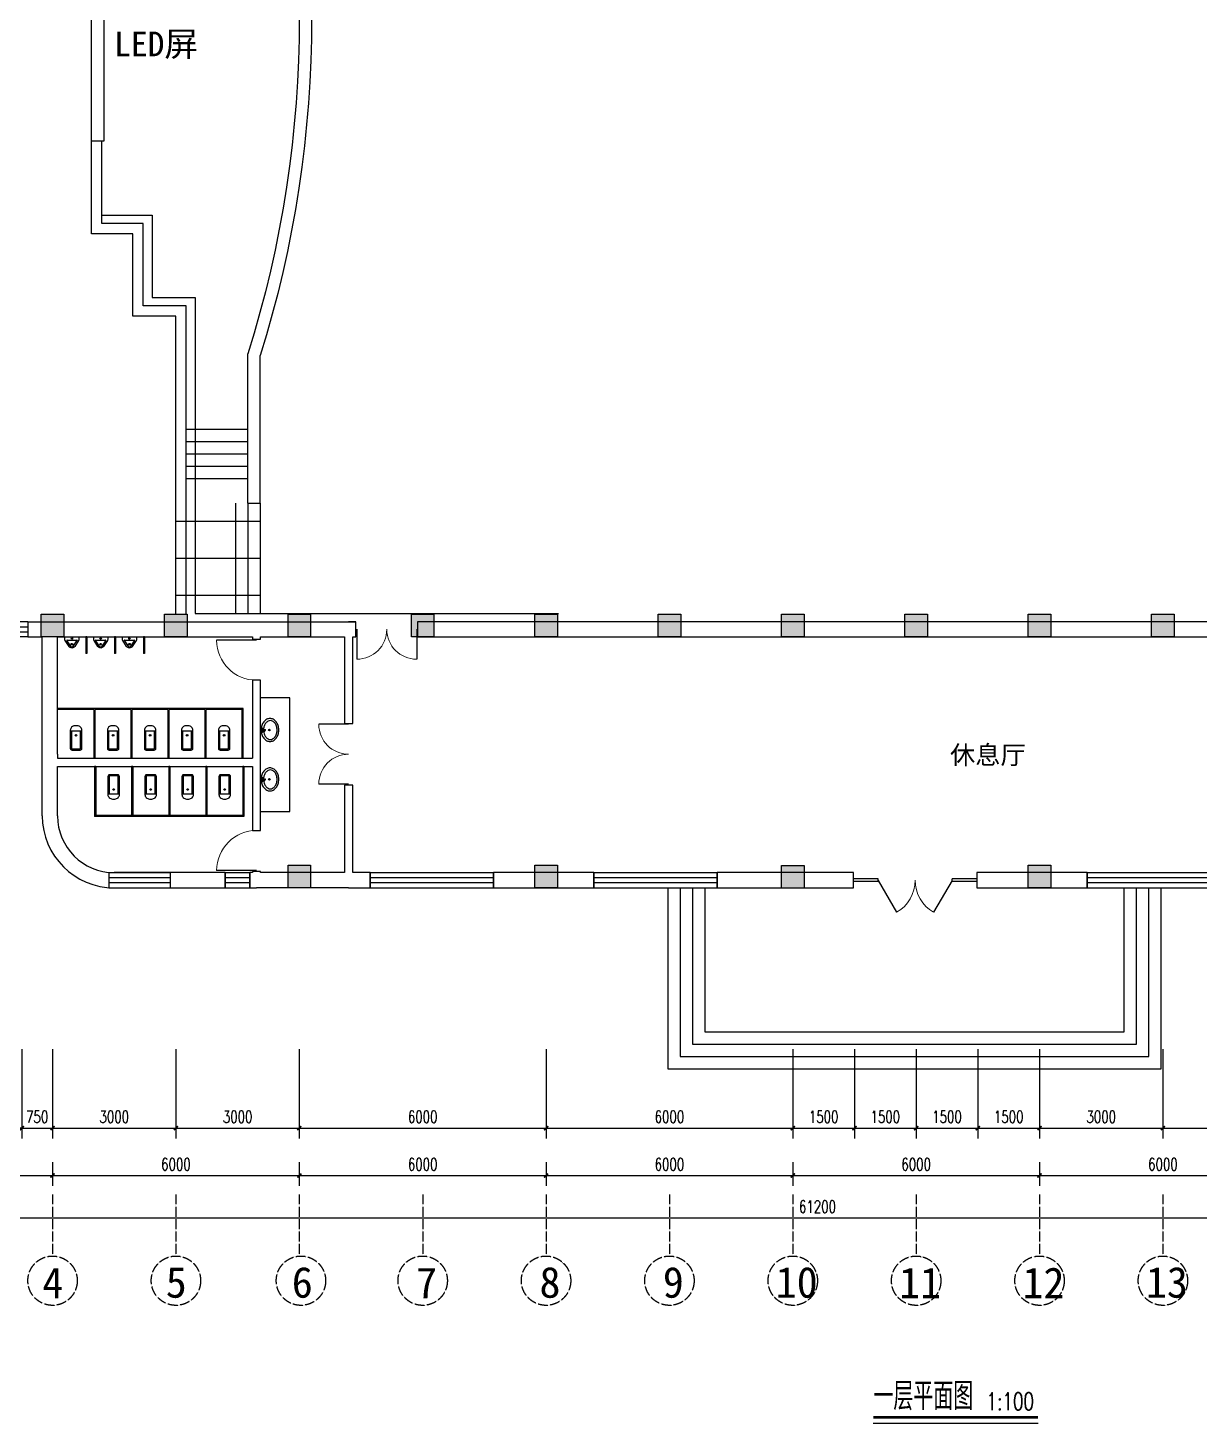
# Model space of a CAD drawing. Header units: millimetres. Extents: x -150677 to 588340, y -254013 to 149700.
# Drawn here: x 55794 to 84274, y 89797 to 123715 of the extents above; entities that cross this region are included whole.
import ezdxf

# ---------------------------------------------------------------- set-up
doc = ezdxf.new("R2010")
doc.units = ezdxf.units.MM
doc.header["$LTSCALE"] = 10
doc.header["$MEASUREMENT"] = 0
doc.linetypes.add('ACAD_ISO04W100', pattern=[30, 24, -3, 0, -3])
for name, color, linetype in [('1-Aa轴线', 240, 'ACAD_ISO04W100'), ('1-Ab轴号', 3, 'Continuous'), ('1-Ba原始建筑墙体', 2, 'Continuous'), ('1-Bb新建墙体', 7, 'Continuous'), ('1-Bc新建半隔断墙体', 132, 'Continuous'), ('2-Bb顶面辅助线', 8, 'Continuous'), ('3-Ad洁具', 5, 'Continuous'), ('5-Aa原始建筑淡显填充', 251, 'Continuous'), ('6-Ab柱体', 6, 'Continuous'), ('6-Ac楼梯', 122, 'Continuous'), ('6-Ba门', 136, 'Continuous'), ('6-Bb窗', 5, 'Continuous'), ('8-Ca平面文字', 3, 'Continuous'), ('PUB_DIM', 3, 'Continuous'), ('PUB_TEXT', 7, 'Continuous')]:
    doc.layers.add(name, color=color, linetype=linetype)
doc.styles.add('_TCH_DIM', font='SIMPLEX', dxfattribs={"bigfont": 'GBCBIG'})
doc.styles.add('_TCH_DIM_T3', font='SIMPLEX', dxfattribs={"width": 0.705882, "bigfont": 'GBCBIG'})
doc.styles.add('HZHT', font='')
doc.styles.get("Standard").update_dxf_attribs({"font": ''})
doc.styles.get('HZHT').set_extended_font_data('SimSun')
doc.styles.get('Standard').set_extended_font_data('SimSun')
doc.dimstyles.new('_TCH_ARCH&&100', dxfattribs={"dimtxt": 297.5, "dimasz": 100, "dimexe": 250, "dimexo": 300, "dimgap": 126.25, "dimtad": 1, "dimdec": 0, "dimzin": 0, "dimdsep": 46, "dimtxsty": '_TCH_DIM_T3', "dimblk": 'ARCHTICK', "dimcen": 0.09, "dimclrt": 7, "dimazin": 2, "dimtfac": 1, "dimtdec": 0, "dimtix": 1, "dimtmove": 2, "dimatfit": 3, "dimfxl": 1, "dimtolj": 1, "dimtzin": 0, "dimarcsym": 0})

# ---------------------------------------------------------------- blocks, each defined once
blk = doc.blocks.new('$DorLib2D$00000018')
for p, q in [((-0.299, 0.002), (-0.15, 0.26)), ((0.299, 0.002), (0.15, 0.26)), ((-0.5, 0.011), (-0.299, 0.011)), ((-0.299, 0.011), (-0.299, -0.011)), ((0.299, 0.011), (0.5, 0.011)), ((0.299, 0.011), (0.299, -0.011)), ((-0.5, -0.011), (-0.299, -0.011)), ((0.299, -0.011), (0.5, -0.011))]:
    blk.add_line(p, q)
at = {"lineweight": 13}
for centre, start, end in [((-0.3, 0), 0, 60), ((0.3, 0), 120, 180)]:
    blk.add_arc(centre, 0.3, start, end, dxfattribs=at)
blk = doc.blocks.new('$DorLib2D$00000004')
for p, q in [((-0.485, 0), (-0.485, 0.485)), ((0.485, 0), (0.485, 0.485))]:
    blk.add_line(p, q)
at = {"lineweight": 13}
for centre, start, end in [((-0.485, 0), 0, 90), ((0.485, 0), 90, 180)]:
    blk.add_arc(centre, 0.485, start, end, dxfattribs=at)
blk = doc.blocks.new('$DorLib2D$00000003')
blk.add_line((0.47, 0), (0.47, 0.97))
at = {"lineweight": 13}
blk.add_arc((0.47, 0), 0.97, 90, 180, dxfattribs=at)
blk = doc.blocks.new('$lvtry$00000200')
at = {"color": 0}
for p, q in [((-110, -40, 0), (-110, -470, 0)), ((100, -30, 0), (-100, -30, 0)), ((110, -470, 0), (110, -40, 0))]:
    blk.add_line(p, q, dxfattribs=at)
at = {"color": 0, "elevation": 0}
blk.add_lwpolyline([(100, 0), (-100, 0, 0.414214), (-140, -40), (-140, -480, 0.414214), (-30, -590), (30, -590, 0.414214), (140, -480), (140, -40, 0.414214)], format="xyb", close=True, dxfattribs=at)
blk.add_lwpolyline([(140, -470), (-140, -470)], dxfattribs=at)
at = {"color": 0}
blk.add_circle((0, -359, 0), 20, dxfattribs=at)
for centre, start, end in [((-100, -40, 0), 90, 180), ((100, -40, 0), 0, 90)]:
    blk.add_arc(centre, 10, start, end, dxfattribs=at)
for p in [(0, 0), (0, -359, 0)]:
    blk.add_point(p, dxfattribs=at)
blk = doc.blocks.new('$lvtry$00000219')
at = {"color": 0}
for p, q in [((-124, -91, 0), (-43, -216, 0)), ((-116, -76, 0), (116, -76, 0)), ((43, -216, 0), (124, -91, 0))]:
    blk.add_line(p, q, dxfattribs=at)
at = {"color": 0, "elevation": 0}
blk.add_lwpolyline([(69, -231, -0.57735), (-69, -231), (-162, -88, -0.145378), (-170, -61), (-170, 0), (170, 0), (170, -61, -0.145378), (162, -88)], format="xyb", close=True, dxfattribs=at)
at = {"color": 0}
for centre, radius in [((0, -177, 0), 20), ((0, -38, 0), 17.7)]:
    blk.add_circle(centre, radius, dxfattribs=at)
for centre, radius, start, end in [((-116, -86, 0), 10, 90, 213.0863), ((0, -191, 0), 50, 210, 330), ((116, -86, 0), 10, 326.9137, 90)]:
    blk.add_arc(centre, radius, start, end, dxfattribs=at)
for p in [(0, -38, 0), (0, -177, 0)]:
    blk.add_point(p, dxfattribs=at)
blk = doc.blocks.new('$lvtry$00000193')
at = {"color": 0}
for p, q in [((-17, -43), (-17, -33)), ((17, -43), (17, -33))]:
    blk.add_line(p, q, dxfattribs=at)
blk.add_lwpolyline([(280, -215, 0.12431), (260, -136, 0.105707), (198, -63, 0.086941), (110, -17, 0.077137), (0, 0, 0.077137), (-110, -17, 0.086941), (-198, -63, 0.105707), (-260, -136, 0.12431), (-280, -215, 0.12431), (-260, -294, 0.105707), (-198, -367, 0.086941), (-110, -413, 0.077137), (0, -430, 0.077137), (110, -413, 0.086941), (198, -367, 0.105707), (260, -294, 0.12431)], format="xyb", close=True, dxfattribs=at)
blk.add_lwpolyline([(-25, -61, 0.056876), (-95, -75, 0.086941), (-168, -113, 0.105707), (-216, -170, 0.12431), (-230, -225, 0.12431), (-216, -280, 0.105707), (-168, -337, 0.086941), (-95, -375, 0.077137), (0, -390, 0.077137), (95, -375, 0.086941), (168, -337, 0.105707), (216, -280, 0.12431), (230, -225, 0.12431), (216, -170, 0.105707), (168, -113, 0.086941), (95, -75, 0.06676), (13, -60, 0.06676)], format="xyb", dxfattribs=at)
for centre, radius in [((0, -200), 20), ((0, -43), 16.7)]:
    blk.add_circle(centre, radius, dxfattribs=at)
for centre, radius, start, end in [((-40, -34), 10.1, 106.6096, 258.1648), ((-64, 234), 259, 274.7069, 282.3732), ((-75, -213), 173, 71.36, 79.1873), ((-29, -80), 6.77, 155.344, 308.3224), ((-171, 19), 166, 324.8411, 338.1337), ((-171, 19), 170, 324.8411, 331.3523), ((-29, -80), 3.37, 155.344, 308.3224), ((100, -194), 170, 132.3141, 138.8253), ((100, -194), 166, 125.5327, 138.8253), ((-12, -58), 10.6, 201.8924, 261.774), ((0, -33), 16.7, 0, 180), ((-381, -115), 372, 2.3982, 6.7627), ((0, -96), 9.9, 201.7837, 338.2163), ((64, 234), 259, 257.6268, 265.2931), ((381, -115), 372, 170.1008, 177.6018), ((75, -213), 173, 100.8127, 110.4191), ((40, -34), 10.1, 281.8352, 73.3904)]:
    blk.add_arc(centre, radius, start, end, dxfattribs=at)
for p in [(0, -43), (0, -200)]:
    blk.add_point(p, dxfattribs=at)
blk = doc.blocks.new('$WINLIB2D$00000001')
at = {"color": 0}
for points in [[(-0.5, 0.5), (-0.5, -0.5)], [(-0.5, 0.5), (0.5, 0.5)], [(0.5, -0.5), (0.5, 0.5)], [(0.5, 0.167), (-0.5, 0.167)], [(0.5, -0.167), (-0.5, -0.167)], [(-0.5, -0.5), (0.5, -0.5)]]:
    blk.add_lwpolyline(points, dxfattribs=at)
blk = doc.blocks.new('_ArchTick')
at = {"color": 0, "linetype": 'ByBlock', "const_width": 0.4}
blk.add_lwpolyline([(-0.5, -0.5), (0.5, 0.5)], dxfattribs=at)
blk = doc.blocks.new('*D987')
at = {"layer": 'Defpoints', "color": 0, "transparency": 16777216}
for p in [(55644, 99189), (56394, 99189), (56394, 96968)]:
    blk.add_point(p, dxfattribs=at)
at = {"layer": 'PUB_DIM', "color": 0, "lineweight": -2, "transparency": 16777216}
for p, q in [((55644, 98889), (55644, 96718)), ((56394, 98889), (56394, 96718)), ((55644, 96968), (55544, 96968)), ((55644, 96968), (56394, 96968)), ((56394, 96968), (56494, 96968))]:
    blk.add_line(p, q, dxfattribs=at)
at = {"layer": 'PUB_DIM', "color": 0, "lineweight": -2, "transparency": 16777216, "xscale": 100, "yscale": 100, "zscale": 100}
blk.add_blockref('_ArchTick', (55644, 96968), dxfattribs=at)
at = {"layer": 'PUB_DIM', "color": 0, "lineweight": -2, "transparency": 16777216, "xscale": 100, "yscale": 100, "zscale": 100, "rotation": 180}
blk.add_blockref('_ArchTick', (56394, 96968), dxfattribs=at)
at = {"layer": 'PUB_DIM', "color": 7, "transparency": 16777216, "insert": (56019, 97243), "char_height": 297.5, "attachment_point": 5, "style": '_TCH_DIM_T3'}
blk.add_mtext('\\A1;750', dxfattribs=at)
blk = doc.blocks.new('*D988')
at = {"layer": 'Defpoints', "color": 0, "transparency": 16777216}
for p in [(56394, 99189), (59394, 99189), (59394, 96968)]:
    blk.add_point(p, dxfattribs=at)
at = {"layer": 'PUB_DIM', "color": 0, "lineweight": -2, "transparency": 16777216}
for p, q in [((56394, 98889), (56394, 96718)), ((59394, 98889), (59394, 96718)), ((56394, 96968), (59394, 96968))]:
    blk.add_line(p, q, dxfattribs=at)
at = {"layer": 'PUB_DIM', "color": 0, "lineweight": -2, "transparency": 16777216, "xscale": 100, "yscale": 100, "zscale": 100, "rotation": 180}
blk.add_blockref('_ArchTick', (56394, 96968), dxfattribs=at)
at = {"layer": 'PUB_DIM', "color": 0, "lineweight": -2, "transparency": 16777216, "xscale": 100, "yscale": 100, "zscale": 100}
blk.add_blockref('_ArchTick', (59394, 96968), dxfattribs=at)
at = {"layer": 'PUB_DIM', "color": 7, "transparency": 16777216, "insert": (57894, 97243), "char_height": 297.5, "attachment_point": 5, "style": '_TCH_DIM_T3'}
blk.add_mtext('\\A1;3000', dxfattribs=at)
blk = doc.blocks.new('*D989')
at = {"layer": 'Defpoints', "color": 0, "transparency": 16777216}
for p in [(59394, 99189), (62394, 99189), (62394, 96968)]:
    blk.add_point(p, dxfattribs=at)
at = {"layer": 'PUB_DIM', "color": 0, "lineweight": -2, "transparency": 16777216}
for p, q in [((59394, 98889), (59394, 96718)), ((62394, 98889), (62394, 96718)), ((59394, 96968), (62394, 96968))]:
    blk.add_line(p, q, dxfattribs=at)
at = {"layer": 'PUB_DIM', "color": 0, "lineweight": -2, "transparency": 16777216, "xscale": 100, "yscale": 100, "zscale": 100, "rotation": 180}
blk.add_blockref('_ArchTick', (59394, 96968), dxfattribs=at)
at = {"layer": 'PUB_DIM', "color": 0, "lineweight": -2, "transparency": 16777216, "xscale": 100, "yscale": 100, "zscale": 100}
blk.add_blockref('_ArchTick', (62394, 96968), dxfattribs=at)
at = {"layer": 'PUB_DIM', "color": 7, "transparency": 16777216, "insert": (60894, 97243), "char_height": 297.5, "attachment_point": 5, "style": '_TCH_DIM_T3'}
blk.add_mtext('\\A1;3000', dxfattribs=at)
blk = doc.blocks.new('*D990')
at = {"layer": 'Defpoints', "color": 0, "transparency": 16777216}
for p in [(62394, 99189), (68394, 99189), (68394, 96968)]:
    blk.add_point(p, dxfattribs=at)
at = {"layer": 'PUB_DIM', "color": 0, "lineweight": -2, "transparency": 16777216}
for p, q in [((62394, 98889), (62394, 96718)), ((68394, 98889), (68394, 96718)), ((62394, 96968), (68394, 96968))]:
    blk.add_line(p, q, dxfattribs=at)
at = {"layer": 'PUB_DIM', "color": 0, "lineweight": -2, "transparency": 16777216, "xscale": 100, "yscale": 100, "zscale": 100, "rotation": 180}
blk.add_blockref('_ArchTick', (62394, 96968), dxfattribs=at)
at = {"layer": 'PUB_DIM', "color": 0, "lineweight": -2, "transparency": 16777216, "xscale": 100, "yscale": 100, "zscale": 100}
blk.add_blockref('_ArchTick', (68394, 96968), dxfattribs=at)
at = {"layer": 'PUB_DIM', "color": 7, "transparency": 16777216, "insert": (65394, 97243), "char_height": 297.5, "attachment_point": 5, "style": '_TCH_DIM_T3'}
blk.add_mtext('\\A1;6000', dxfattribs=at)
blk = doc.blocks.new('*D991')
at = {"layer": 'Defpoints', "color": 0, "transparency": 16777216}
for p in [(68394, 99189), (74394, 99189), (74394, 96968)]:
    blk.add_point(p, dxfattribs=at)
at = {"layer": 'PUB_DIM', "color": 0, "lineweight": -2, "transparency": 16777216}
for p, q in [((68394, 98889), (68394, 96718)), ((74394, 98889), (74394, 96718)), ((68394, 96968), (74394, 96968))]:
    blk.add_line(p, q, dxfattribs=at)
at = {"layer": 'PUB_DIM', "color": 0, "lineweight": -2, "transparency": 16777216, "xscale": 100, "yscale": 100, "zscale": 100, "rotation": 180}
blk.add_blockref('_ArchTick', (68394, 96968), dxfattribs=at)
at = {"layer": 'PUB_DIM', "color": 0, "lineweight": -2, "transparency": 16777216, "xscale": 100, "yscale": 100, "zscale": 100}
blk.add_blockref('_ArchTick', (74394, 96968), dxfattribs=at)
at = {"layer": 'PUB_DIM', "color": 7, "transparency": 16777216, "insert": (71394, 97243), "char_height": 297.5, "attachment_point": 5, "style": '_TCH_DIM_T3'}
blk.add_mtext('\\A1;6000', dxfattribs=at)
blk = doc.blocks.new('*D992')
at = {"layer": 'Defpoints', "color": 0, "transparency": 16777216}
for p in [(74394, 99189), (75894, 99189), (75894, 96968)]:
    blk.add_point(p, dxfattribs=at)
at = {"layer": 'PUB_DIM', "color": 0, "lineweight": -2, "transparency": 16777216}
for p, q in [((74394, 98889), (74394, 96718)), ((75894, 98889), (75894, 96718)), ((74394, 96968), (75894, 96968))]:
    blk.add_line(p, q, dxfattribs=at)
at = {"layer": 'PUB_DIM', "color": 0, "lineweight": -2, "transparency": 16777216, "xscale": 100, "yscale": 100, "zscale": 100, "rotation": 180}
blk.add_blockref('_ArchTick', (74394, 96968), dxfattribs=at)
at = {"layer": 'PUB_DIM', "color": 0, "lineweight": -2, "transparency": 16777216, "xscale": 100, "yscale": 100, "zscale": 100}
blk.add_blockref('_ArchTick', (75894, 96968), dxfattribs=at)
at = {"layer": 'PUB_DIM', "color": 7, "transparency": 16777216, "insert": (75144, 97243), "char_height": 297.5, "attachment_point": 5, "style": '_TCH_DIM_T3'}
blk.add_mtext('\\A1;1500', dxfattribs=at)
blk = doc.blocks.new('*D993')
at = {"layer": 'Defpoints', "color": 0, "transparency": 16777216}
for p in [(75894, 99189), (77394, 99189), (77394, 96968)]:
    blk.add_point(p, dxfattribs=at)
at = {"layer": 'PUB_DIM', "color": 0, "lineweight": -2, "transparency": 16777216}
for p, q in [((75894, 98889), (75894, 96718)), ((77394, 98889), (77394, 96718)), ((75894, 96968), (77394, 96968))]:
    blk.add_line(p, q, dxfattribs=at)
at = {"layer": 'PUB_DIM', "color": 0, "lineweight": -2, "transparency": 16777216, "xscale": 100, "yscale": 100, "zscale": 100, "rotation": 180}
blk.add_blockref('_ArchTick', (75894, 96968), dxfattribs=at)
at = {"layer": 'PUB_DIM', "color": 0, "lineweight": -2, "transparency": 16777216, "xscale": 100, "yscale": 100, "zscale": 100}
blk.add_blockref('_ArchTick', (77394, 96968), dxfattribs=at)
at = {"layer": 'PUB_DIM', "color": 7, "transparency": 16777216, "insert": (76644, 97243), "char_height": 297.5, "attachment_point": 5, "style": '_TCH_DIM_T3'}
blk.add_mtext('\\A1;1500', dxfattribs=at)
blk = doc.blocks.new('*D994')
at = {"layer": 'Defpoints', "color": 0, "transparency": 16777216}
for p in [(77394, 99189), (78894, 99189), (78894, 96968)]:
    blk.add_point(p, dxfattribs=at)
at = {"layer": 'PUB_DIM', "color": 0, "lineweight": -2, "transparency": 16777216}
for p, q in [((77394, 98889), (77394, 96718)), ((78894, 98889), (78894, 96718)), ((77394, 96968), (78894, 96968))]:
    blk.add_line(p, q, dxfattribs=at)
at = {"layer": 'PUB_DIM', "color": 0, "lineweight": -2, "transparency": 16777216, "xscale": 100, "yscale": 100, "zscale": 100, "rotation": 180}
blk.add_blockref('_ArchTick', (77394, 96968), dxfattribs=at)
at = {"layer": 'PUB_DIM', "color": 0, "lineweight": -2, "transparency": 16777216, "xscale": 100, "yscale": 100, "zscale": 100}
blk.add_blockref('_ArchTick', (78894, 96968), dxfattribs=at)
at = {"layer": 'PUB_DIM', "color": 7, "transparency": 16777216, "insert": (78144, 97243), "char_height": 297.5, "attachment_point": 5, "style": '_TCH_DIM_T3'}
blk.add_mtext('\\A1;1500', dxfattribs=at)
blk = doc.blocks.new('*D995')
at = {"layer": 'Defpoints', "color": 0, "transparency": 16777216}
for p in [(78894, 99189), (80394, 99189), (80394, 96968)]:
    blk.add_point(p, dxfattribs=at)
at = {"layer": 'PUB_DIM', "color": 0, "lineweight": -2, "transparency": 16777216}
for p, q in [((78894, 98889), (78894, 96718)), ((80394, 98889), (80394, 96718)), ((78894, 96968), (80394, 96968))]:
    blk.add_line(p, q, dxfattribs=at)
at = {"layer": 'PUB_DIM', "color": 0, "lineweight": -2, "transparency": 16777216, "xscale": 100, "yscale": 100, "zscale": 100, "rotation": 180}
blk.add_blockref('_ArchTick', (78894, 96968), dxfattribs=at)
at = {"layer": 'PUB_DIM', "color": 0, "lineweight": -2, "transparency": 16777216, "xscale": 100, "yscale": 100, "zscale": 100}
blk.add_blockref('_ArchTick', (80394, 96968), dxfattribs=at)
at = {"layer": 'PUB_DIM', "color": 7, "transparency": 16777216, "insert": (79644, 97243), "char_height": 297.5, "attachment_point": 5, "style": '_TCH_DIM_T3'}
blk.add_mtext('\\A1;1500', dxfattribs=at)
blk = doc.blocks.new('*D996')
at = {"layer": 'Defpoints', "color": 0, "transparency": 16777216}
for p in [(80394, 99189), (83394, 99189), (83394, 96968)]:
    blk.add_point(p, dxfattribs=at)
at = {"layer": 'PUB_DIM', "color": 0, "lineweight": -2, "transparency": 16777216}
for p, q in [((80394, 98889), (80394, 96718)), ((83394, 98889), (83394, 96718)), ((80394, 96968), (83394, 96968))]:
    blk.add_line(p, q, dxfattribs=at)
at = {"layer": 'PUB_DIM', "color": 0, "lineweight": -2, "transparency": 16777216, "xscale": 100, "yscale": 100, "zscale": 100, "rotation": 180}
blk.add_blockref('_ArchTick', (80394, 96968), dxfattribs=at)
at = {"layer": 'PUB_DIM', "color": 0, "lineweight": -2, "transparency": 16777216, "xscale": 100, "yscale": 100, "zscale": 100}
blk.add_blockref('_ArchTick', (83394, 96968), dxfattribs=at)
at = {"layer": 'PUB_DIM', "color": 7, "transparency": 16777216, "insert": (81894, 97243), "char_height": 297.5, "attachment_point": 5, "style": '_TCH_DIM_T3'}
blk.add_mtext('\\A1;3000', dxfattribs=at)
blk = doc.blocks.new('*D997')
at = {"layer": 'Defpoints', "color": 0, "transparency": 16777216}
for p in [(83394, 99189), (86394, 99189), (86394, 96968)]:
    blk.add_point(p, dxfattribs=at)
at = {"layer": 'PUB_DIM', "color": 0, "lineweight": -2, "transparency": 16777216}
for p, q in [((83394, 98889), (83394, 96718)), ((86394, 98889), (86394, 96718)), ((83394, 96968), (86394, 96968))]:
    blk.add_line(p, q, dxfattribs=at)
at = {"layer": 'PUB_DIM', "color": 0, "lineweight": -2, "transparency": 16777216, "xscale": 100, "yscale": 100, "zscale": 100, "rotation": 180}
blk.add_blockref('_ArchTick', (83394, 96968), dxfattribs=at)
at = {"layer": 'PUB_DIM', "color": 0, "lineweight": -2, "transparency": 16777216, "xscale": 100, "yscale": 100, "zscale": 100}
blk.add_blockref('_ArchTick', (86394, 96968), dxfattribs=at)
at = {"layer": 'PUB_DIM', "color": 7, "transparency": 16777216, "insert": (84894, 97243), "char_height": 297.5, "attachment_point": 5, "style": '_TCH_DIM_T3'}
blk.add_mtext('\\A1;3000', dxfattribs=at)
blk = doc.blocks.new('*D1006')
at = {"layer": 'Defpoints', "color": 0, "transparency": 16777216}
for p in [(53394, 96436), (56394, 96436), (56394, 95815)]:
    blk.add_point(p, dxfattribs=at)
at = {"layer": 'PUB_DIM', "color": 0, "lineweight": -2, "transparency": 16777216}
for p, q in [((53394, 96136), (53394, 95565)), ((56394, 96136), (56394, 95565)), ((53394, 95815), (56394, 95815))]:
    blk.add_line(p, q, dxfattribs=at)
at = {"layer": 'PUB_DIM', "color": 0, "lineweight": -2, "transparency": 16777216, "xscale": 100, "yscale": 100, "zscale": 100, "rotation": 180}
blk.add_blockref('_ArchTick', (53394, 95815), dxfattribs=at)
at = {"layer": 'PUB_DIM', "color": 0, "lineweight": -2, "transparency": 16777216, "xscale": 100, "yscale": 100, "zscale": 100}
blk.add_blockref('_ArchTick', (56394, 95815), dxfattribs=at)
at = {"layer": 'PUB_DIM', "color": 7, "transparency": 16777216, "insert": (54894, 96090), "char_height": 297.5, "attachment_point": 5, "style": '_TCH_DIM_T3'}
blk.add_mtext('\\A1;3000', dxfattribs=at)
blk = doc.blocks.new('*D1007')
at = {"layer": 'Defpoints', "color": 0, "transparency": 16777216}
for p in [(56394, 96436), (62394, 96436), (62394, 95815)]:
    blk.add_point(p, dxfattribs=at)
at = {"layer": 'PUB_DIM', "color": 0, "lineweight": -2, "transparency": 16777216}
for p, q in [((56394, 96136), (56394, 95565)), ((62394, 96136), (62394, 95565)), ((56394, 95815), (62394, 95815))]:
    blk.add_line(p, q, dxfattribs=at)
at = {"layer": 'PUB_DIM', "color": 0, "lineweight": -2, "transparency": 16777216, "xscale": 100, "yscale": 100, "zscale": 100, "rotation": 180}
blk.add_blockref('_ArchTick', (56394, 95815), dxfattribs=at)
at = {"layer": 'PUB_DIM', "color": 0, "lineweight": -2, "transparency": 16777216, "xscale": 100, "yscale": 100, "zscale": 100}
blk.add_blockref('_ArchTick', (62394, 95815), dxfattribs=at)
at = {"layer": 'PUB_DIM', "color": 7, "transparency": 16777216, "insert": (59394, 96090), "char_height": 297.5, "attachment_point": 5, "style": '_TCH_DIM_T3'}
blk.add_mtext('\\A1;6000', dxfattribs=at)
blk = doc.blocks.new('*D1008')
at = {"layer": 'Defpoints', "color": 0, "transparency": 16777216}
for p in [(62394, 96436), (68394, 96436), (68394, 95815)]:
    blk.add_point(p, dxfattribs=at)
at = {"layer": 'PUB_DIM', "color": 0, "lineweight": -2, "transparency": 16777216}
for p, q in [((62394, 96136), (62394, 95565)), ((68394, 96136), (68394, 95565)), ((62394, 95815), (68394, 95815))]:
    blk.add_line(p, q, dxfattribs=at)
at = {"layer": 'PUB_DIM', "color": 0, "lineweight": -2, "transparency": 16777216, "xscale": 100, "yscale": 100, "zscale": 100, "rotation": 180}
blk.add_blockref('_ArchTick', (62394, 95815), dxfattribs=at)
at = {"layer": 'PUB_DIM', "color": 0, "lineweight": -2, "transparency": 16777216, "xscale": 100, "yscale": 100, "zscale": 100}
blk.add_blockref('_ArchTick', (68394, 95815), dxfattribs=at)
at = {"layer": 'PUB_DIM', "color": 7, "transparency": 16777216, "insert": (65394, 96090), "char_height": 297.5, "attachment_point": 5, "style": '_TCH_DIM_T3'}
blk.add_mtext('\\A1;6000', dxfattribs=at)
blk = doc.blocks.new('*D1009')
at = {"layer": 'Defpoints', "color": 0, "transparency": 16777216}
for p in [(68394, 96436), (74394, 96436), (74394, 95815)]:
    blk.add_point(p, dxfattribs=at)
at = {"layer": 'PUB_DIM', "color": 0, "lineweight": -2, "transparency": 16777216}
for p, q in [((68394, 96136), (68394, 95565)), ((74394, 96136), (74394, 95565)), ((68394, 95815), (74394, 95815))]:
    blk.add_line(p, q, dxfattribs=at)
at = {"layer": 'PUB_DIM', "color": 0, "lineweight": -2, "transparency": 16777216, "xscale": 100, "yscale": 100, "zscale": 100, "rotation": 180}
blk.add_blockref('_ArchTick', (68394, 95815), dxfattribs=at)
at = {"layer": 'PUB_DIM', "color": 0, "lineweight": -2, "transparency": 16777216, "xscale": 100, "yscale": 100, "zscale": 100}
blk.add_blockref('_ArchTick', (74394, 95815), dxfattribs=at)
at = {"layer": 'PUB_DIM', "color": 7, "transparency": 16777216, "insert": (71394, 96090), "char_height": 297.5, "attachment_point": 5, "style": '_TCH_DIM_T3'}
blk.add_mtext('\\A1;6000', dxfattribs=at)
blk = doc.blocks.new('*D1010')
at = {"layer": 'Defpoints', "color": 0, "transparency": 16777216}
for p in [(74394, 96436), (80394, 96436), (80394, 95815)]:
    blk.add_point(p, dxfattribs=at)
at = {"layer": 'PUB_DIM', "color": 0, "lineweight": -2, "transparency": 16777216}
for p, q in [((74394, 96136), (74394, 95565)), ((80394, 96136), (80394, 95565)), ((74394, 95815), (80394, 95815))]:
    blk.add_line(p, q, dxfattribs=at)
at = {"layer": 'PUB_DIM', "color": 0, "lineweight": -2, "transparency": 16777216, "xscale": 100, "yscale": 100, "zscale": 100, "rotation": 180}
blk.add_blockref('_ArchTick', (74394, 95815), dxfattribs=at)
at = {"layer": 'PUB_DIM', "color": 0, "lineweight": -2, "transparency": 16777216, "xscale": 100, "yscale": 100, "zscale": 100}
blk.add_blockref('_ArchTick', (80394, 95815), dxfattribs=at)
at = {"layer": 'PUB_DIM', "color": 7, "transparency": 16777216, "insert": (77394, 96090), "char_height": 297.5, "attachment_point": 5, "style": '_TCH_DIM_T3'}
blk.add_mtext('\\A1;6000', dxfattribs=at)
blk = doc.blocks.new('*D1011')
at = {"layer": 'Defpoints', "color": 0, "transparency": 16777216}
for p in [(80394, 96436), (86394, 96436), (86394, 95815)]:
    blk.add_point(p, dxfattribs=at)
at = {"layer": 'PUB_DIM', "color": 0, "lineweight": -2, "transparency": 16777216}
for p, q in [((80394, 96136), (80394, 95565)), ((86394, 96136), (86394, 95565)), ((80394, 95815), (86394, 95815))]:
    blk.add_line(p, q, dxfattribs=at)
at = {"layer": 'PUB_DIM', "color": 0, "lineweight": -2, "transparency": 16777216, "xscale": 100, "yscale": 100, "zscale": 100, "rotation": 180}
blk.add_blockref('_ArchTick', (80394, 95815), dxfattribs=at)
at = {"layer": 'PUB_DIM', "color": 0, "lineweight": -2, "transparency": 16777216, "xscale": 100, "yscale": 100, "zscale": 100}
blk.add_blockref('_ArchTick', (86394, 95815), dxfattribs=at)
at = {"layer": 'PUB_DIM', "color": 7, "transparency": 16777216, "insert": (83394, 96090), "char_height": 297.5, "attachment_point": 5, "style": '_TCH_DIM_T3'}
blk.add_mtext('\\A1;6000', dxfattribs=at)
blk = doc.blocks.new('*D1016')
at = {"layer": 'Defpoints', "color": 0, "transparency": 16777216}
for p in [(44394, 95565), (105594, 95565), (105594, 94783)]:
    blk.add_point(p, dxfattribs=at)
at = {"layer": 'PUB_DIM', "color": 0, "lineweight": -2, "transparency": 16777216}
for p, q in [((44394, 95265), (44394, 94533)), ((105594, 95265), (105594, 94533)), ((44394, 94783), (105594, 94783))]:
    blk.add_line(p, q, dxfattribs=at)
at = {"layer": 'PUB_DIM', "color": 0, "lineweight": -2, "transparency": 16777216, "xscale": 100, "yscale": 100, "zscale": 100, "rotation": 180}
blk.add_blockref('_ArchTick', (44394, 94783), dxfattribs=at)
at = {"layer": 'PUB_DIM', "color": 0, "lineweight": -2, "transparency": 16777216, "xscale": 100, "yscale": 100, "zscale": 100}
blk.add_blockref('_ArchTick', (105594, 94783), dxfattribs=at)
at = {"layer": 'PUB_DIM', "color": 7, "transparency": 16777216, "insert": (74994, 95058), "char_height": 297.5, "attachment_point": 5, "style": '_TCH_DIM_T3'}
blk.add_mtext('\\A1;61200', dxfattribs=at)

msp = doc.modelspace()

# ---------------------------------------------------------------- hatches: boundary and pattern name
at = {"layer": '5-Aa原始建筑淡显填充'}
for points in [[(56118.7, 109458.7), (56668.7, 109458.7), (56668.7, 108908.7), (56118.7, 108908.7)], [(59118.7, 109458.7), (59668.7, 109458.7), (59668.7, 108908.7), (59118.7, 108908.7)], [(62118.7, 109458.7), (62668.7, 109458.7), (62668.7, 108908.7), (62118.7, 108908.7)], [(65118.7, 109458.7), (65668.7, 109458.7), (65668.7, 108908.7), (65118.7, 108908.7)], [(68118.7, 109458.7), (68668.7, 109458.7), (68668.7, 108908.7), (68118.7, 108908.7)], [(71118.7, 109458.7), (71668.7, 109458.7), (71668.7, 108908.7), (71118.7, 108908.7)], [(74118.7, 109458.7), (74668.7, 109458.7), (74668.7, 108908.7), (74118.7, 108908.7)], [(77118.7, 109458.7), (77668.7, 109458.7), (77668.7, 108908.7), (77118.7, 108908.7)], [(80118.7, 109458.7), (80668.7, 109458.7), (80668.7, 108908.7), (80118.7, 108908.7)], [(83118.7, 109458.7), (83668.7, 109458.7), (83668.7, 108908.7), (83118.7, 108908.7)], [(62118.7, 103358.7), (62668.7, 103358.7), (62668.7, 102808.7), (62118.7, 102808.7)], [(68118.7, 103358.7), (68668.7, 103358.7), (68668.7, 102808.7), (68118.7, 102808.7)], [(74118.7, 103350), (74668.7, 103350), (74668.7, 102800), (74118.7, 102800)], [(80118.7, 103358.7), (80668.7, 103358.7), (80668.7, 102808.7), (80118.7, 102808.7)]]:
    msp.add_hatch(color=251, dxfattribs=at).paths.add_polyline_path(points)

# ---------------------------------------------------------------- linework, layer by layer
at = {"layer": '1-Aa轴线'}
for p, q in [((56393.7, 95355.1), (56393.7, 93858.3)), ((59393.7, 95355.1), (59393.7, 93858.3)), ((62393.7, 95355.1), (62393.7, 93858.3)), ((65393.7, 95355.1), (65393.7, 93858.3)), ((68393.7, 95355.1), (68393.7, 93858.3)), ((71393.7, 95355.1), (71393.7, 93858.3)), ((74393.7, 95355.1), (74393.7, 93858.3)), ((77393.7, 95355.1), (77393.7, 93858.3)), ((80393.7, 95355.1), (80393.7, 93858.3)), ((83393.7, 95355.1), (83393.7, 93858.3))]:
    msp.add_line(p, q, dxfattribs=at)
for centre in [(56393.7, 93258.3), (59393.7, 93258.3), (62433.7, 93258.3), (65393.7, 93258.3), (68393.7, 93258.3), (71393.7, 93258.3), (74393.7, 93258.3), (77393.7, 93258.3), (80393.7, 93258.3), (83393.7, 93258.3)]:
    msp.add_circle(centre, 600, dxfattribs=at)
at = {"layer": '1-Ba原始建筑墙体'}
for p, q in [((55793.7, 109278.7), (55793.7, 108908.7)), ((55793.7, 109278.7), (63771.2, 109278.7)), ((63771.2, 109278.7), (63593.7, 109278.7)), ((63771.2, 108908.7), (63771.2, 109278.7)), ((95393.7, 109278.7), (65271.2, 109278.7)), ((65271.2, 109278.7), (65271.2, 108908.7)), ((55793.7, 108908.7), (56143.7, 108908.7)), ((56143.7, 106058.7), (56143.7, 108908.7)), ((56513.7, 108908.7), (59393.7, 108908.7)), ((56513.7, 106058.7), (56513.7, 108908.7)), ((59393.7, 108908.7), (61253.7, 108908.7)), ((61253.7, 108908.7), (61253.7, 108856.8)), ((61453.7, 108856.8), (61453.7, 108908.7)), ((61453.7, 108908.7), (63493.7, 108908.7)), ((63493.7, 108908.7), (63493.7, 106807.6)), ((63693.7, 106807.6), (63693.7, 108908.7)), ((63693.7, 108908.7), (63771.2, 108908.7)), ((65271.2, 108908.7), (95343.7, 108908.7)), ((61253.7, 108856.8), (61453.7, 108856.8)), ((61453.7, 107856.8), (61253.7, 107856.8)), ((61253.7, 107856.8), (61253.7, 105958.7)), ((61453.7, 105858.7), (61453.7, 107856.8)), ((63493.7, 106807.6), (63693.7, 106807.6)), ((56143.7, 106058.7), (56143.7, 106058.7)), ((56143.7, 104558.7), (56143.7, 106058.7)), ((56515.5, 105958.7), (61253.7, 105958.7)), ((61453.7, 104204.6), (61453.7, 105858.7)), ((56513.7, 105758.7), (61253.7, 105758.7)), ((56513.7, 104558.7), (56513.7, 105758.7)), ((61253.7, 105758.7), (61253.7, 104204.6)), ((63693.7, 105307.6), (63493.7, 105307.6)), ((63493.7, 105307.6), (63493.7, 103178.7)), ((63693.7, 103178.7), (63693.7, 105307.6)), ((61253.7, 104204.6), (61453.7, 104204.6)), ((60593.7, 103178.7), (57893.7, 103178.7)), ((60593.7, 102808.7), (60593.7, 103178.7)), ((61253.7, 103178.7), (61193.7, 103178.7)), ((61193.7, 103178.7), (61193.7, 102808.7)), ((61453.7, 103204.6), (61253.7, 103204.6)), ((61253.7, 103204.6), (61253.7, 103178.7)), ((61453.7, 103178.7), (61453.7, 103204.6)), ((63493.7, 103178.7), (61453.7, 103178.7)), ((64114.8, 103178.7), (63693.7, 103178.7)), ((64114.8, 102808.7), (64114.8, 103178.7)), ((69553.7, 103178.7), (67114.8, 103178.7)), ((67114.8, 103178.7), (67114.8, 102808.7)), ((69553.7, 102808.7), (69553.7, 103178.7)), ((75868.7, 103178.7), (72553.7, 103178.7)), ((72553.7, 103178.7), (72553.7, 102808.7)), ((75868.7, 102808.7), (75868.7, 103178.7)), ((81553.7, 103178.7), (78868.7, 103178.7)), ((78868.7, 103178.7), (78868.7, 102808.7)), ((81553.7, 102808.7), (81553.7, 103178.7)), ((57893.7, 102808.7), (60593.7, 102808.7)), ((61193.7, 102808.7), (61353.7, 102808.7)), ((63593.7, 102808.7), (61353.7, 102808.7)), ((63593.7, 102808.7), (64114.8, 102808.7)), ((67114.8, 102808.7), (69553.7, 102808.7)), ((72553.7, 102808.7), (75868.7, 102808.7)), ((78868.7, 102808.7), (81553.7, 102808.7))]:
    msp.add_line(p, q, dxfattribs=at)
for centre, radius, end in [((59393.7, 106058.7), 2880, 181.98984), ((57893.7, 104558.7), 1750, 270), ((57893.7, 104558.7), 1380, 270)]:
    msp.add_arc(centre, radius, 180, end, dxfattribs=at)
at = {"layer": '1-Bb新建墙体'}
msp.add_lwpolyline([(57643.7, 126958.7), (57643.7, 120958.7), (57343.7, 120958.7), (57343.7, 126958.7)], close=True, dxfattribs=at)
for points in [[(59393.7, 109458.7), (59393.7, 116708.7), (58343.7, 116708.7), (58343.7, 118708.7), (57343.7, 118708.7), (57343.7, 120958.7)], [(59643.7, 109458.7), (59643.7, 116958.7), (58593.7, 116958.7), (58593.7, 118958.7), (57593.7, 118958.7), (57593.7, 120958.7)]]:
    msp.add_lwpolyline(points, dxfattribs=at)
at = {"layer": '1-Bc新建半隔断墙体'}
for p, q in [((57201.2, 108908.7), (57201.2, 108508.7)), ((57226.2, 108908.7), (57201.2, 108908.7)), ((57226.2, 108908.7), (57226.2, 108508.7)), ((57901.2, 108908.7), (57901.2, 108508.7)), ((57926.2, 108908.7), (57901.2, 108908.7)), ((57926.2, 108908.7), (57926.2, 108508.7)), ((58601.2, 108908.7), (58601.2, 108508.7)), ((58626.2, 108908.7), (58601.2, 108908.7)), ((58626.2, 108908.7), (58626.2, 108508.7)), ((57226.2, 108508.7), (57201.2, 108508.7)), ((57926.2, 108508.7), (57901.2, 108508.7)), ((58626.2, 108508.7), (58601.2, 108508.7)), ((57415.5, 107171.2), (56515.5, 107171.2)), ((56515.5, 107146.2), (56515.5, 107171.2)), ((57403, 107146.2), (56515.5, 107146.2)), ((57403, 105958.7), (57403, 107146.2)), ((58315.5, 107171.2), (57415.5, 107171.2)), ((57428, 105958.7), (57428, 107146.2)), ((58303, 107146.2), (57428, 107146.2)), ((58303, 105958.7), (58303, 107146.2)), ((59215.5, 107171.2), (58315.5, 107171.2)), ((58328, 105958.7), (58328, 107146.2)), ((59203, 107146.2), (58328, 107146.2)), ((59203, 105958.7), (59203, 107146.2)), ((60115.5, 107171.2), (59215.5, 107171.2)), ((59228, 105958.7), (59228, 107146.2)), ((60103, 107146.2), (59228, 107146.2)), ((60103, 105958.7), (60103, 107146.2)), ((61028, 107171.2), (60115.5, 107171.2)), ((60128, 105958.7), (60128, 107146.2)), ((61003, 107146.2), (60128, 107146.2)), ((61003, 105958.7), (61003, 107146.2)), ((61028, 105958.7), (61028, 107171.2)), ((57403, 105958.7), (57428, 105958.7)), ((58303, 105958.7), (58328, 105958.7)), ((59203, 105958.7), (59228, 105958.7)), ((60103, 105958.7), (60128, 105958.7)), ((61003, 105958.7), (61028, 105958.7)), ((57416.9, 105758.7), (57416.9, 104546.2)), ((57441.9, 105758.7), (57416.9, 105758.7)), ((57441.9, 105758.7), (57441.9, 104571.2)), ((58316.9, 105758.7), (58316.9, 104571.2)), ((58341.9, 105758.7), (58316.9, 105758.7)), ((58341.9, 105758.7), (58341.9, 104571.2)), ((59216.9, 105758.7), (59216.9, 104571.2)), ((59241.9, 105758.7), (59216.9, 105758.7)), ((59241.9, 105758.7), (59241.9, 104571.2)), ((60116.9, 105758.7), (60116.9, 104571.2)), ((60141.9, 105758.7), (60116.9, 105758.7)), ((60141.9, 105758.7), (60141.9, 104571.2)), ((61016.9, 105758.7), (61016.9, 104571.2)), ((61041.9, 105758.7), (61016.9, 105758.7)), ((61041.9, 105758.7), (61041.9, 104546.2)), ((58329.4, 104546.2), (57416.9, 104546.2)), ((58316.9, 104571.2), (57441.9, 104571.2)), ((59229.4, 104546.2), (58329.4, 104546.2)), ((59216.9, 104571.2), (58341.9, 104571.2)), ((60129.4, 104546.2), (59229.4, 104546.2)), ((60116.9, 104571.2), (59241.9, 104571.2)), ((61041.9, 104546.2), (60129.4, 104546.2)), ((61016.9, 104571.2), (60141.9, 104571.2))]:
    msp.add_line(p, q, dxfattribs=at)
at = {"layer": '2-Bb顶面辅助线'}
for p, q in [((60843.7, 112158.7), (60843.7, 109478.7)), ((61143.7, 112158.7), (61143.7, 109478.7)), ((61443.7, 112158.7), (61443.7, 109478.7)), ((61443.7, 111718.7), (59393.7, 111718.7)), ((61443.7, 110818.7), (59393.7, 110818.7)), ((61443.7, 109918.7), (59393.7, 109918.7))]:
    msp.add_line(p, q, dxfattribs=at)
msp.add_lwpolyline([(57593.7, 119158.7), (58814.9, 119158.7), (58814.9, 117158.7), (59864.9, 117158.7), (59864.9, 109478.7), (68692.3, 109478.7)], dxfattribs=at)
at = {"layer": '3-Ad洁具'}
msp.add_lwpolyline([(61453.7, 104665.6), (62162.7, 104665.6), (62162.7, 107424.7), (61453.7, 107424.7)], dxfattribs=at)
at = {"layer": '6-Ab柱体'}
for points in [[(56118.7, 109458.7), (56668.7, 109458.7), (56668.7, 108908.7), (56118.7, 108908.7)], [(59118.7, 109458.7), (59668.7, 109458.7), (59668.7, 108908.7), (59118.7, 108908.7)], [(62118.7, 109458.7), (62668.7, 109458.7), (62668.7, 108908.7), (62118.7, 108908.7)], [(65118.7, 109458.7), (65668.7, 109458.7), (65668.7, 108908.7), (65118.7, 108908.7)], [(68118.7, 109458.7), (68668.7, 109458.7), (68668.7, 108908.7), (68118.7, 108908.7)], [(71118.7, 109458.7), (71668.7, 109458.7), (71668.7, 108908.7), (71118.7, 108908.7)], [(74118.7, 109458.7), (74668.7, 109458.7), (74668.7, 108908.7), (74118.7, 108908.7)], [(77118.7, 109458.7), (77668.7, 109458.7), (77668.7, 108908.7), (77118.7, 108908.7)], [(80118.7, 109458.7), (80668.7, 109458.7), (80668.7, 108908.7), (80118.7, 108908.7)], [(83118.7, 109458.7), (83668.7, 109458.7), (83668.7, 108908.7), (83118.7, 108908.7)], [(62118.7, 103358.7), (62668.7, 103358.7), (62668.7, 102808.7), (62118.7, 102808.7)], [(68118.7, 103358.7), (68668.7, 103358.7), (68668.7, 102808.7), (68118.7, 102808.7)], [(74118.7, 103350), (74668.7, 103350), (74668.7, 102800), (74118.7, 102800)], [(80118.7, 103358.7), (80668.7, 103358.7), (80668.7, 102808.7), (80118.7, 102808.7)]]:
    msp.add_lwpolyline(points, close=True, dxfattribs=at)
at = {"layer": '6-Ac楼梯'}
for p, q in [((61143.7, 112158.7), (61143.7, 115792.5)), ((61443.7, 112158.7), (61443.7, 115746.7)), ((61143.7, 112158.7), (61443.7, 112158.7))]:
    msp.add_line(p, q, dxfattribs=at)
for points in [[(61143.7, 132124.8, -0.1530712), (61143.7, 115792.5, -16.0308322)], [(61443.7, 132170.6, -0.1522176), (61443.7, 115746.7)]]:
    msp.add_lwpolyline(points, format="xyb", dxfattribs=at)
for points in [[(59643.7, 113958.7), (61143.7, 113958.7)], [(59643.7, 113658.7), (61143.7, 113658.7)], [(59643.7, 113358.7), (61143.7, 113358.7)], [(59643.7, 113058.7), (61143.7, 113058.7)], [(59643.7, 112758.7), (61143.7, 112758.7)], [(71353.7, 102808.7), (71353.7, 98408.7), (83353.7, 98408.7), (83353.7, 102808.7)], [(71653.7, 102808.7), (71653.7, 98708.7), (83053.7, 98708.7), (83053.7, 102808.7)], [(71953.7, 102808.7), (71953.7, 99008.7), (82753.7, 99008.7), (82753.7, 102808.7)], [(72253.7, 102808.7), (72253.7, 99308.7), (82453.7, 99308.7), (82453.7, 102808.7)]]:
    msp.add_lwpolyline(points, dxfattribs=at)
at = {"layer": 'PUB_DIM', "const_width": 70}
msp.add_lwpolyline([(76351.8, 89936.7), (80359.8, 89936.7)], dxfattribs=at)
at = {"layer": 'PUB_DIM'}
msp.add_lwpolyline([(76351.8, 89796.7), (80359.8, 89796.7)], dxfattribs=at)

# ---------------------------------------------------------------- block references
at = {"layer": '3-Ad洁具'}
for name, p in [('$lvtry$00000219', (56863.7, 108908.7, 3000)), ('$lvtry$00000219', (57563.7, 108908.7, 3000)), ('$lvtry$00000219', (58263.7, 108908.7, 3000)), ('$lvtry$00000200', (57879.4, 105558.7, 3000)), ('$lvtry$00000200', (58779.4, 105558.7, 3000)), ('$lvtry$00000200', (59679.4, 105558.7, 3000)), ('$lvtry$00000200', (60579.4, 105558.7, 3000))]:
    msp.add_blockref(name, p, dxfattribs=at)
for name, p, rotation in [('$lvtry$00000193', (61464.8, 106645.6), 90), ('$lvtry$00000200', (56965.5, 106158.7, 3000), 180), ('$lvtry$00000200', (57865.5, 106158.7, 3000), 180), ('$lvtry$00000200', (58765.5, 106158.7, 3000), 180), ('$lvtry$00000200', (59665.5, 106158.7, 3000), 180), ('$lvtry$00000200', (60565.5, 106158.7, 3000), 180), ('$lvtry$00000193', (61464.8, 105445.6), 90)]:
    msp.add_blockref(name, p, dxfattribs=dict(at, rotation=rotation))
at = {"layer": '6-Ba门', "xscale": -1500, "yscale": -1500, "zscale": -1500}
msp.add_blockref('$DorLib2D$00000004', (64521.2, 109093.7), dxfattribs=at)
at = {"layer": '6-Ba门'}
for name, p, xscale, yscale, zscale, rotation in [('$DorLib2D$00000003', (61353.7, 108356.8), 1000, 1000, 1000, 90.00000000000006), ('$DorLib2D$00000004', (63593.7, 106057.6), 1500, 1500, 1500, 90.00000000000006), ('$DorLib2D$00000003', (61353.7, 103704.6), -1000, 1000, -1000, 90.00000000000007), ('$DorLib2D$00000018', (77368.7, 102993.7), 3000, 3000, 3000, 180)]:
    msp.add_blockref(name, p, dxfattribs=dict(at, xscale=xscale, yscale=yscale, zscale=zscale, rotation=rotation))
at = {"layer": '6-Bb窗', "xscale": -600, "yscale": 370, "zscale": -600}
msp.add_blockref('$WINLIB2D$00000001', (55493.7, 109093.7), dxfattribs=at)
at = {"layer": '6-Bb窗', "yscale": -370, "rotation": 180}
for p, xscale, zscale in [((58510.1, 102993.7), -1500, -1500), ((60893.7, 102993.7), -600, -600), ((65614.8, 102993.7), -3000, -3000), ((71053.7, 102993.7), -3000, -3000), ((83053.7, 102993.7), -3000, -3000)]:
    msp.add_blockref('$WINLIB2D$00000001', p, dxfattribs=dict(at, xscale=xscale, zscale=zscale))

# ---------------------------------------------------------------- texts
at = {"layer": '1-Ab轴号', "char_height": 750, "width": 36.316, "attachment_point": 7}
for s, insert in [('{\\fSimSun|b0|i0|c134|p2;4}', (56146, 92832.5)), ('{\\fSimSun|b0|i0|c134|p2;5}', (59146, 92832.5)), ('{\\fSimSun|b0|i0|c134|p2;6}', (62210.4, 92832.5)), ('{\\fSimSun|b0|i0|c134|p2;7}', (65233.8, 92832.5)), ('{\\fSimSun|b0|i0|c134|p2;8}', (68233.8, 92832.5)), ('{\\fSimSun|b0|i0|c134|p2;9}', (71233.8, 92832.5)), ('{\\fSimSun|b0|i0|c134|p2;10}', (73979.2, 92832.5)), ('{\\fSimSun|b0|i0|c134|p2;11}', (76979.2, 92832.5)), ('{\\fSimSun|b0|i0|c134|p2;12}', (79979.2, 92832.5)), ('{\\fSimSun|b0|i0|c134|p2;13}', (82979.2, 92832.5))]:
    msp.add_mtext(s, dxfattribs=dict(at, insert=insert))
at = {"layer": '8-Ca平面文字', "style": 'HZHT'}
for s, height, p in [('LED屏', 600, (57889.4, 123025)), ('休息厅', 450, (78218.3, 105815.2))]:
    msp.add_text(s, height=height, dxfattribs=at).set_placement(p)
at = {"layer": 'PUB_TEXT', "style": '_TCH_DIM'}
msp.add_text('一层平面图', height=675.18, dxfattribs=at).set_placement((76351.8, 90113.9))
at = {"layer": 'PUB_TEXT', "style": '_TCH_DIM', "width": 0.705882}
msp.add_text('1:100', height=425, dxfattribs=at).set_placement((79102.7, 90113.9))

# ---------------------------------------------------------------- dimensions: what is measured, and where the dimension line sits
at = {"layer": 'PUB_DIM'}
for p1, p2, distance, picture, middle in [((55643.7, 99188.6), (56393.7, 99188.6), -2220.4, '*D987', (56018.7, 97243.2)), ((56393.7, 99188.6), (59393.7, 99188.6), -2220.4, '*D988', (57893.7, 97243.2)), ((59393.7, 99188.6), (62393.7, 99188.6), -2220.4, '*D989', (60893.7, 97243.2)), ((62393.7, 99188.6), (68393.7, 99188.6), -2220.4, '*D990', (65393.7, 97243.2)), ((68393.7, 99188.6), (74393.7, 99188.6), -2220.4, '*D991', (71393.7, 97243.2)), ((74393.7, 99188.6), (75893.7, 99188.6), -2220.4, '*D992', (75143.7, 97243.2)), ((75893.7, 99188.6), (77393.7, 99188.6), -2220.4, '*D993', (76643.7, 97243.2)), ((77393.7, 99188.6), (78893.7, 99188.6), -2220.4, '*D994', (78143.7, 97243.2)), ((78893.7, 99188.6), (80393.7, 99188.6), -2220.4, '*D995', (79643.7, 97243.2)), ((80393.7, 99188.6), (83393.7, 99188.6), -2220.4, '*D996', (81893.7, 97243.2)), ((83393.7, 99188.6), (86393.7, 99188.6), -2220.4, '*D997', (84893.7, 97243.2)), ((53393.7, 96436.3), (56393.7, 96436.3), -621.5, '*D1006', (54893.7, 96089.8)), ((56393.7, 96436.3), (62393.7, 96436.3), -621.5, '*D1007', (59393.7, 96089.8)), ((62393.7, 96436.3), (68393.7, 96436.3), -621.5, '*D1008', (65393.7, 96089.8)), ((68393.7, 96436.3), (74393.7, 96436.3), -621.5, '*D1009', (71393.7, 96089.8)), ((74393.7, 96436.3), (80393.7, 96436.3), -621.5, '*D1010', (77393.7, 96089.8)), ((80393.7, 96436.3), (86393.7, 96436.3), -621.5, '*D1011', (83393.7, 96089.8)), ((44393.7, 95564.8), (105593.7, 95564.8), -782.1, '*D1016', (74993.7, 95057.7))]:
    dim = msp.add_aligned_dim(p1=p1, p2=p2, distance=distance, dimstyle='_TCH_ARCH&&100', dxfattribs=at)
    dim.commit()
    dim.dimension.update_dxf_attribs({"geometry": picture, "text_midpoint": middle})

doc.saveas('drawing.dxf')
